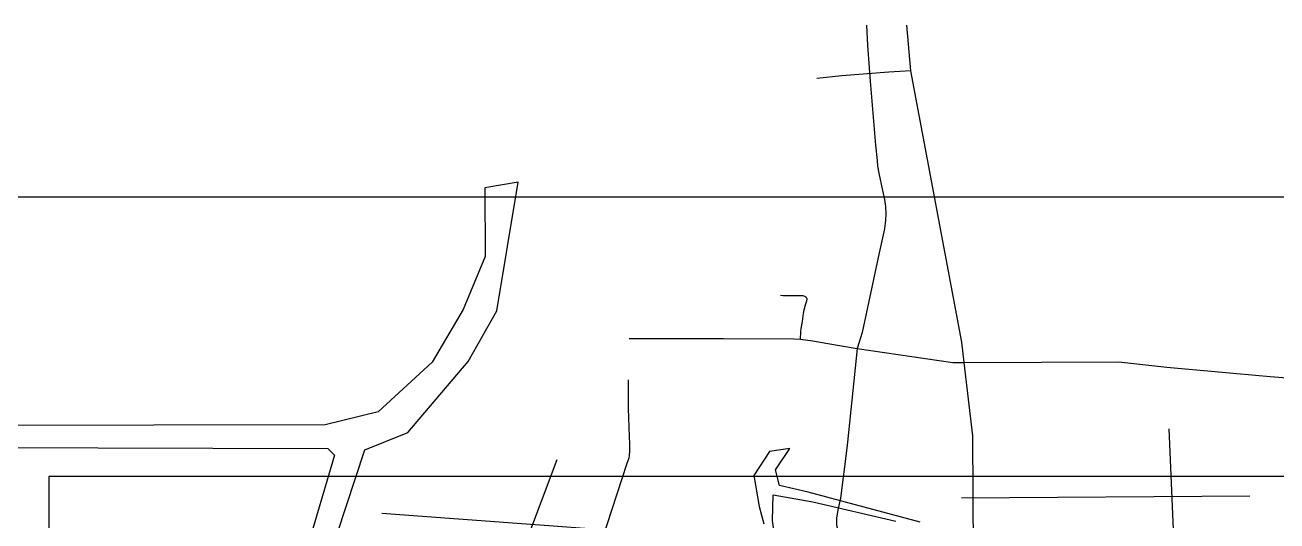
# Model space of a CAD drawing. Header units: metres. Extents: x 8238 to 22220, y -2601 to 6753.
# Drawn here: x 10923 to 16219, y 4655 to 6753 of the extents above; entities that cross this region are included whole.
import ezdxf

# ---------------------------------------------------------------- set-up
doc = ezdxf.new("R2010")
doc.units = ezdxf.units.M
doc.header["$MEASUREMENT"] = 0
doc.header["$XCLIPFRAME"] = 0
for name, color, linetype in [('图框', 6, 'Continuous'), ('底图', 73, 'Continuous'), ('水网', 141, 'Continuous'), ('路网', 2, 'Continuous')]:
    doc.layers.add(name, color=color, linetype=linetype)
picture_1 = doc.add_image_def('image1.jpg', size_in_pixel=(8192, 4266))

msp = doc.modelspace()

# ---------------------------------------------------------------- linework, layer by layer
at = {"layer": '图框'}
msp.add_lwpolyline([(11024.23410658907, 4842.431343234263), (11024.23410658907, 275.9937450204966), (18504.35121945443, 275.9937450204966), (18504.35121945443, 4842.431343234261), (11024.23410658907, 4842.431343234263)], dxfattribs=at)
at = {"layer": '水网'}
for points in [[(12867.96306872123, 6064.094523358392), (12870.19391485443, 5774.326513083302), (12776.5012886381, 5549.199072214658), (12644.88573384669, 5326.300735454424), (12417.3474345511, 5116.776160910376), (12193.36538785172, 5061.849184322636), (10741.16825730423, 5058.284170130267), (10744.73615542671, 4965.589201481431), (12204.06908221904, 4962.023899811087), (12232.61372288957, 4933.502348882379), (11982.87249984324, 4087.530604314699), (11467.23698091681, 2768.258882235037), (11181.88737764908, 2237.934201455151), (11216.12013007537, 1967.077353877947), (11305.43403840018, 1706.490368973696), (11305.43403840018, 1460.182414384384), (11233.98291174031, 1406.637056876439), (10783.84256061271, 1445.903671547479), (10783.84256061271, 1356.661600686202), (11237.55590478063, 1310.255758335755), (11331.51783379283, 1335.732055225293), (11368.11098883254, -1153.875956894306)], [(12204.44246690627, 4480.414659319038), (12361.30115566007, 4956.017622775282), (12542.49972224189, 5028.97952923621), (12797.39263498841, 5329.935894269205), (12919.39990273071, 5543.954899253033), (13008.87175350601, 6088.484153555938), (12867.96306872123, 6064.094523358392)], [(14709.47305511054, 4650.411301725719), (14236.40266268339, 4776.790638001985), (14114.85029831249, 4804.692386447161), (14098.42428345571, 4871.985227520403), (14159.20010171854, 4962.256182003475), (14072.1425141159, 4949.125913620111), (14006.4377268434, 4847.365902432066), (14029.43472991919, 4716.062931120512), (14049.14551104011, 4642.204668377643)], [(14146.29831426055, 4236.083403188444), (14085.30487022491, 4656.444314211898), (14088.43314972927, 4765.831690656894), (14255.43873112381, 4736.571033890824), (14607.76685110386, 4653.644853829232)]]:
    msp.add_lwpolyline(points, dxfattribs=at)
at = {"layer": '路网'}
for p, q in [((14378.81646430073, 6538.050999197294), (14272.21692957123, 6527.598511149292)), ((14577.06539758062, 6553.573935159133), (14378.81646430073, 6538.050999197294)), ((14670.79642642988, 6559.824633912765), (14577.06539758062, 6553.573935159133)), ((14550.79398756986, 6053.152811010484), (14559.75521939015, 6015.533572664136)), ((14216.53499543993, 5533.015729297069), (14219.21779875969, 5548.550471765105)), ((14256.45408357074, 5417.621440068003), (14319.39414293086, 5405.821469537099)), ((15762.05249472474, 5044.33085234504), (15783.21459956164, 4552.454336481634)), ((13480.67972927121, 4981.534214477637), (13480.0785562708, 4950.479342435137)), ((14402.9505816712, 4989.003063230892), (14399.95602936065, 4962.421496540891)), ((14399.95602936065, 4962.421496540891), (14372.79412249056, 4752.05363484018)), ((14372.79412249056, 4752.05363484018), (14362.09634668147, 4702.068344866042)), ((14885.4362297717, 4752.649388762598), (16104.3829303697, 4761.447939232049)), ((12432.83234531316, 4687.899002775026), (14054.39837125013, 4568.559426803783))]:
    msp.add_line(p, q, dxfattribs=at)
for points in [[(14483.01704161009, 6753.471749077203), (14487.44206715142, 6666.553735757829), (14499.08610227099, 6516.368137513869), (14521.19415152026, 6245.374625637778), (14527.4502550303, 6179.679379636072), (14529.89929664088, 6156.453994352022), (14535.5654397211, 6126.005655760527), (14550.79398756986, 6053.152811010484)], [(14935.84814326046, 4519.413387622335), (14932.6309417109, 5014.715812489041), (14896.0291672009, 5325.815032957238), (14885.96580158127, 5411.358371112147), (14670.79642642988, 6559.824633912765), (14653.32096453151, 6753.471749077203)], [(14559.75521939015, 6015.533572664136), (14563.88514271145, 5985.785654152394), (14565.13193845143, 5955.208051378024), (14563.62915613083, 5928.339166167774), (14559.10959663009, 5891.433553172392), (14536.41148683009, 5789.923973575351), (14464.75516991084, 5453.112379195285), (14443.54883009149, 5384.257313836016), (14402.9505816712, 4989.003063230892)], [(14219.21779875969, 5548.550471765105), (14223.70392082026, 5563.177487660316), (14226.98789711995, 5573.927238120348), (14231.16237031994, 5587.063100612839), (14232.06397964013, 5592.885328495992), (14230.56119732139, 5597.812871725881), (14226.98789711995, 5602.286542495829), (14222.20113851083, 5605.424596910947), (14215.18798751151, 5606.915898979292), (14195.32855552016, 5607.214089442627), (14130.84116397006, 5608.264461630141), (14118.45139403036, 5609.159266372327)], [(14203.35474058008, 5424.597733161063), (14204.89096032036, 5454.940682903981), (14206.52729215054, 5469.865775872604), (14211.60347475996, 5499.573510423885), (14216.53499543993, 5533.015729297069)], [(13479.5888080108, 5427.645015786053), (13878.09031757107, 5427.320824344293), (14175.17979964008, 5426.127846548916), (14203.35474058008, 5424.597733161063), (14256.45408357074, 5417.621440068003)], [(14319.39414293086, 5405.821469537099), (14443.54883009149, 5384.257313836016), (14848.47343009105, 5325.309391737101), (14896.0291672009, 5325.815032957238), (15550.09787598019, 5328.43443203729), (15753.55654138094, 5305.042011960992), (16190.11815799167, 5266.063450132147), (16746.73787578148, 5223.195009655436)], [(13474.41241321107, 5252.059269097284), (13474.70183721138, 5164.57203551766), (13474.41241321107, 5130.534332644311), (13478.58688639058, 5012.887573495158), (13480.67972927121, 4981.534214477637)], [(13480.0785562708, 4950.479342435137), (13478.8875229503, 4932.27425548539), (13477.09521652153, 4920.928594946047), (13469.33623058116, 4898.237188316066), (13426.63412696076, 4768.948700577603), (13383.04142634151, 4634.280787172378), (13328.40576348034, 4465.292995464174), (13302.7244140408, 4377.500074687996), (13293.76318222983, 4353.616784440935), (13289.58870904101, 4337.500157461152), (13287.79640261037, 4325.260326956049), (13287.49586617155, 4315.406250695349), (13282.11914711026, 4191.491802958888)], [(12792.03511387063, 1540.494420407922), (12782.88467025151, 1624.62455191242), (12753.0176350805, 1987.700271560461), (12747.05085546104, 2036.663409880945), (12726.74622508092, 2114.302199900267), (12676.58567197015, 2263.592093360727), (12674.19229265069, 2308.978279957664), (12692.11475627078, 2534.706170400256), (12714.38969234144, 2808.263490100973), (12729.98565151123, 2932.060511863907), (12731.87807001127, 2967.349767555134), (12754.2198809511, 3217.800469252863), (12792.01278888015, 3590.555797541165), (12801.59741856111, 3685.162822702085), (12828.2584647513, 3960.080878015258), (12847.37196169002, 4152.361181154032), (12874.84561756206, 4166.70122575399), (12902.3081609807, 4185.203348672134), (12925.00617068028, 4246.116717845783), (13029.69106203085, 4528.100737232831), (13108.33830507984, 4738.179585314006), (13174.01683006203, 4914.938062374131)], [(14362.09634668147, 4702.068344866042), (14356.0739047504, 4667.25389570056), (14356.0739047504, 4637.39259373222), (14368.90907330019, 4590.091842025169), (14373.68471948011, 4523.212447964237), (14359.65841749077, 4329.253825702354), (14358.15563517017, 4241.358203596086), (14347.41330948984, 4172.082026217714), (14316.35514086997, 4027.566609298927), (14274.85518300114, 3802.550648885896), (14237.83033489017, 3623.40942446806), (14200.47151289088, 3463.096084787627), (14177.81805309048, 3365.910704920185), (14176.31517066015, 3360.193173345295), (14115.71292840084, 3129.433030820103), (14060.77672910085, 2910.876536522177), (14058.3833497907, 2870.259084480466), (14077.49694685032, 2843.993226837949)]]:
    msp.add_lwpolyline(points, dxfattribs=at)

# ---------------------------------------------------------------- pictures from other files: only their frames are drawn
at = {"layer": '底图'}
image = msp.add_image(picture_1, insert=(8237.789893235813, -1119.565040819835), size_in_units=(13722.243944476, 7145.885335343582), dxfattribs=at)
image.set_boundary_path([(-0.5, -0.5), (8191.500000000001, 4265.5)])
image.dxf.clipping = 0

doc.saveas('drawing.dxf')
